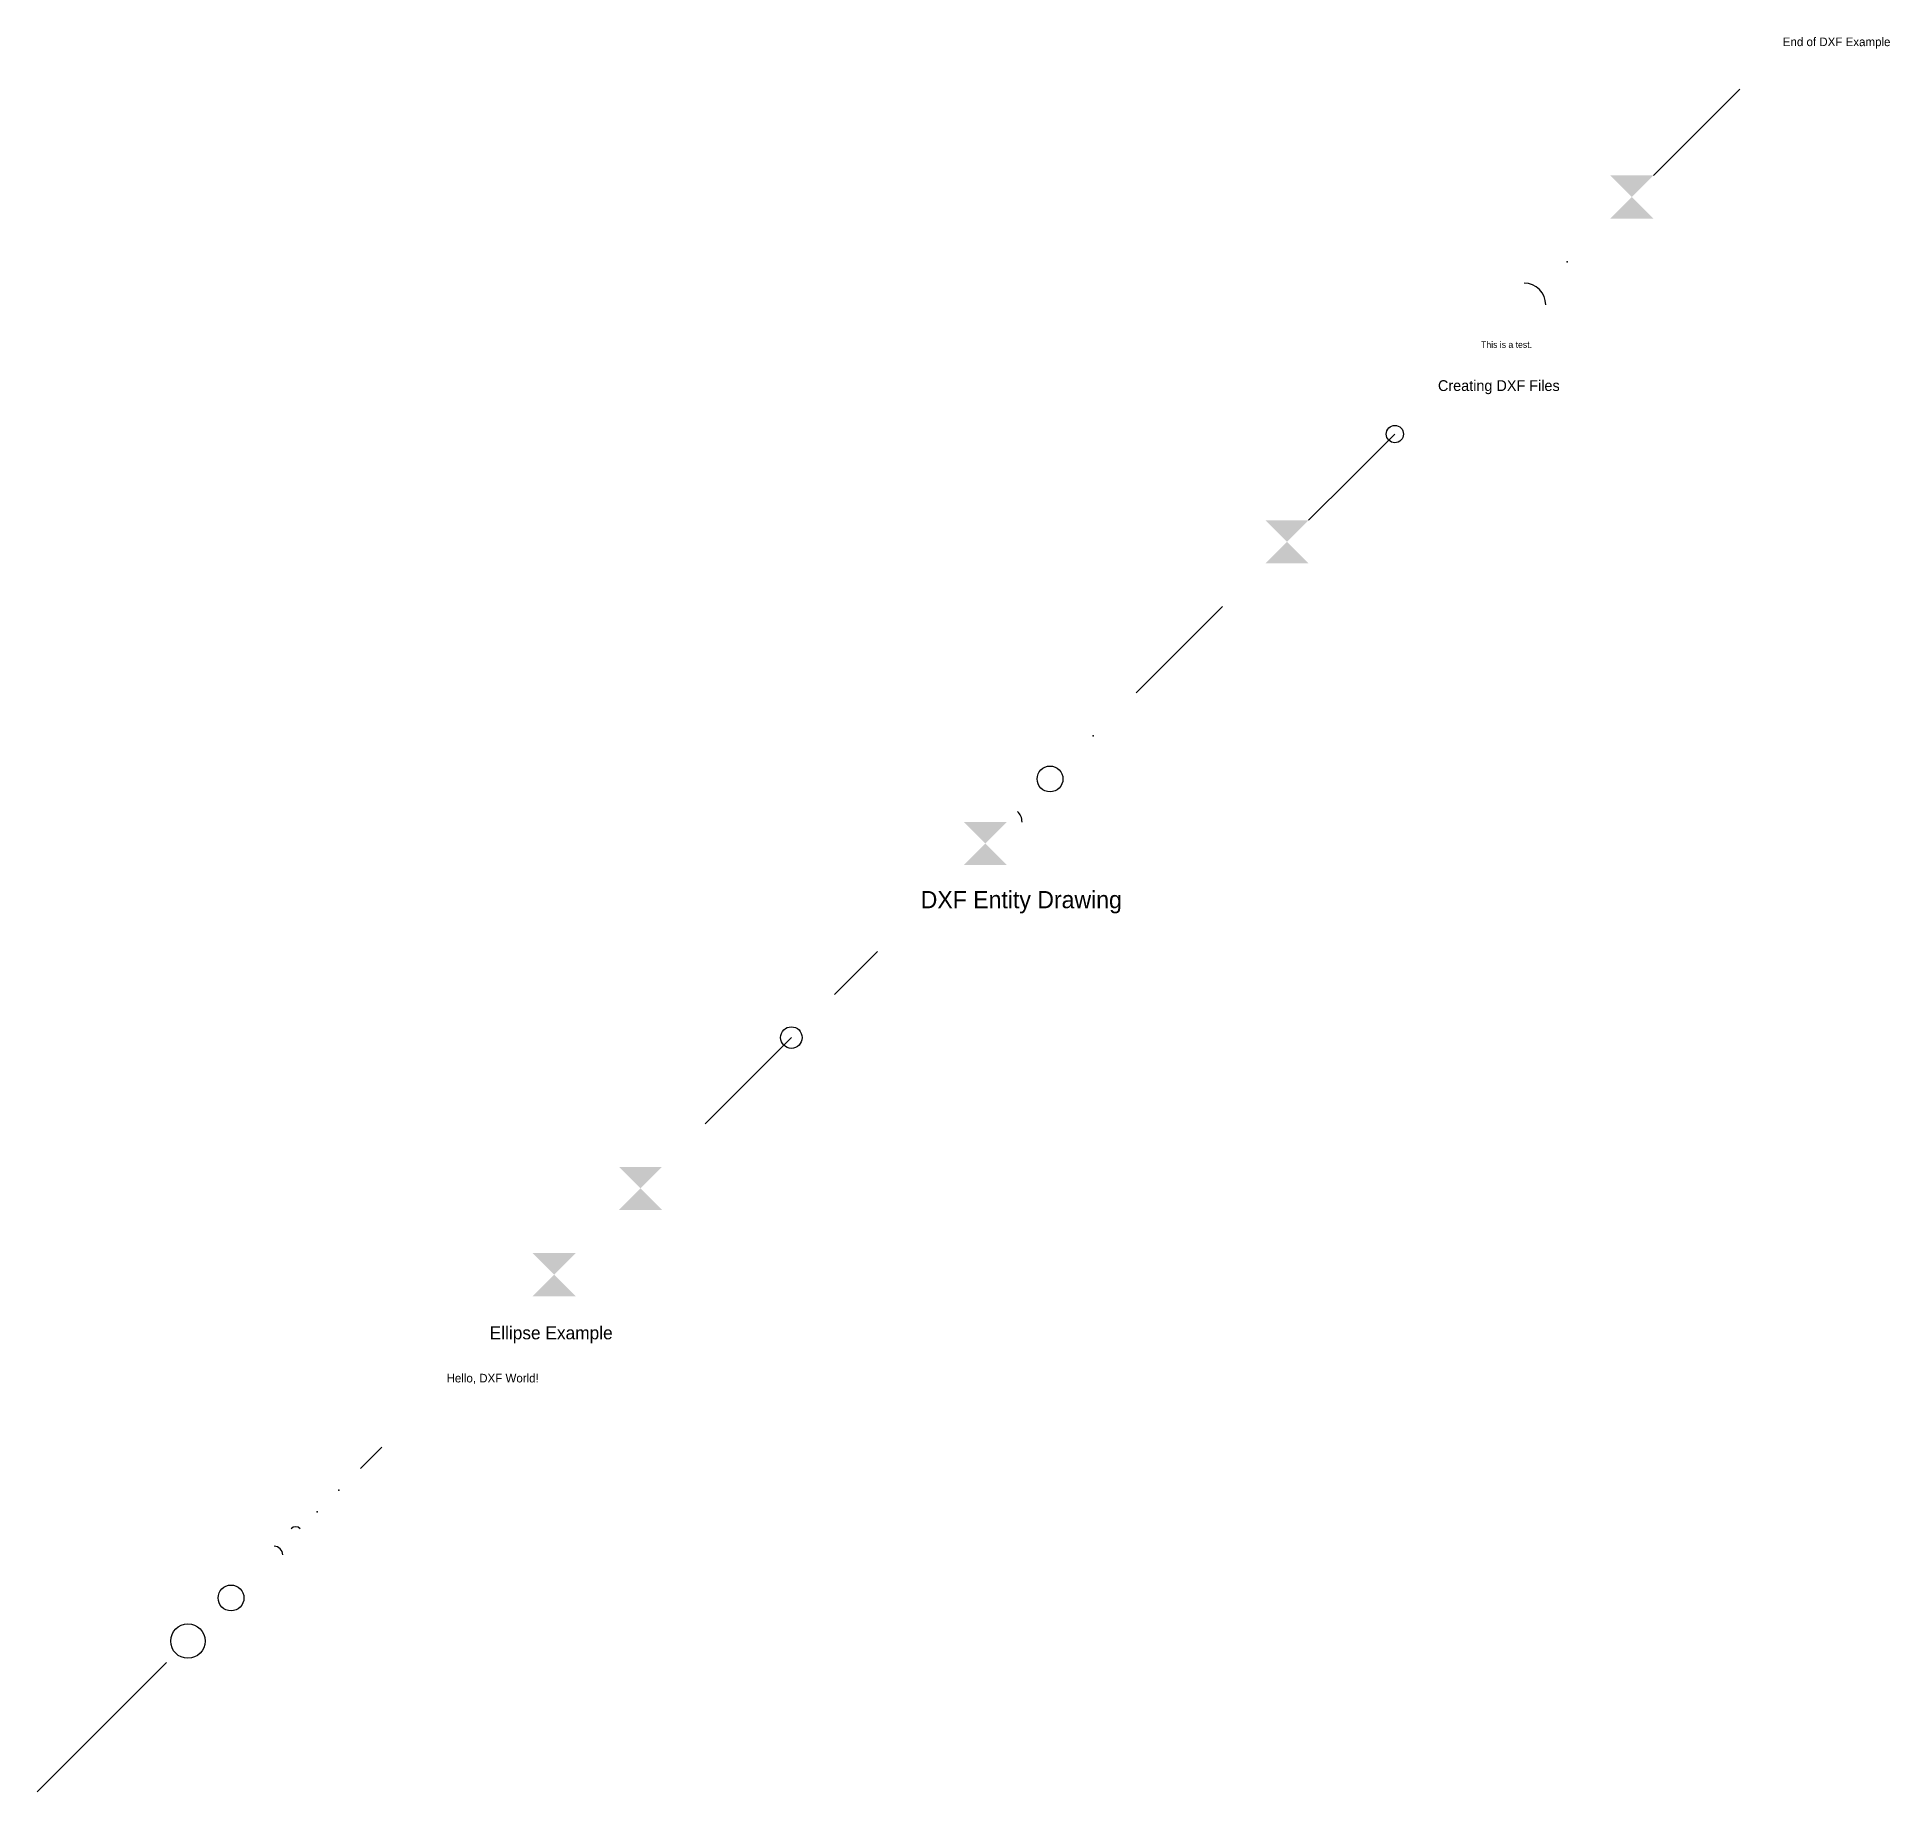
# Model space of a CAD drawing. Extents: x 50 to 4349, y 50 to 4121.
import ezdxf

# ---------------------------------------------------------------- set-up
doc = ezdxf.new("R2010")
doc.units = 0

msp = doc.modelspace()

# ---------------------------------------------------------------- linework, layer by layer
for p, q in [((3900, 3900), (4000, 4000)), ((3800, 3800), (3900, 3900)), ((3100, 3100), (3200, 3200)), ((3000, 3000), (3100, 3100)), ((2700, 2700), (2800, 2800)), ((2600, 2600), (2700, 2700)), ((1900, 1900), (2000, 2000)), ((1700, 1700), (1800, 1800)), ((1600, 1600), (1700, 1700)), ((800, 800), (850, 850)), ((250, 250), (350, 350)), ((150, 150), (250, 250)), ((50, 50), (150, 150))]:
    msp.add_line(p, q)
for centre, radius in [((3200, 3200), 20), ((2400, 2400), 30), ((1800, 1800), 25), ((500, 500), 30), ((400, 400), 40)]:
    msp.add_circle(centre, radius)
for centre, radius, start, end in [((3500, 3500), 50, 0, 90), ((2300, 2300), 35, 0, 45), ((650, 650), 15, 45, 135), ((600, 600), 20, 0, 90)]:
    msp.add_arc(centre, radius, start, end)
for p in [(3600, 3600), (2500, 2500), (750, 750), (700, 700)]:
    msp.add_point(p)
for points in [[(3700, 3700), (3800, 3700), (3800, 3800), (3700, 3800)], [(2900, 2900), (3000, 2900), (3000, 3000), (2900, 3000)], [(2200, 2200), (2300, 2200), (2300, 2300), (2200, 2300)], [(1400, 1400), (1500, 1400), (1500, 1500), (1400, 1500)], [(1200, 1200), (1300, 1200), (1300, 1300), (1200, 1300)]]:
    msp.add_solid(points)

# ---------------------------------------------------------------- texts
for s, height, p in [('End of DXF Example', 20, (4100, 4100)), ('This is a test.', 15, (3400, 3400)), ('Creating DXF Files', 25, (3300, 3300)), ('DXF Entity Drawing', 40, (2100, 2100)), ('Ellipse Example', 30, (1100, 1100)), ('Hello, DXF World!', 20, (1000, 1000))]:
    msp.add_text(s, height=height).set_placement(p)

doc.saveas('drawing.dxf')
